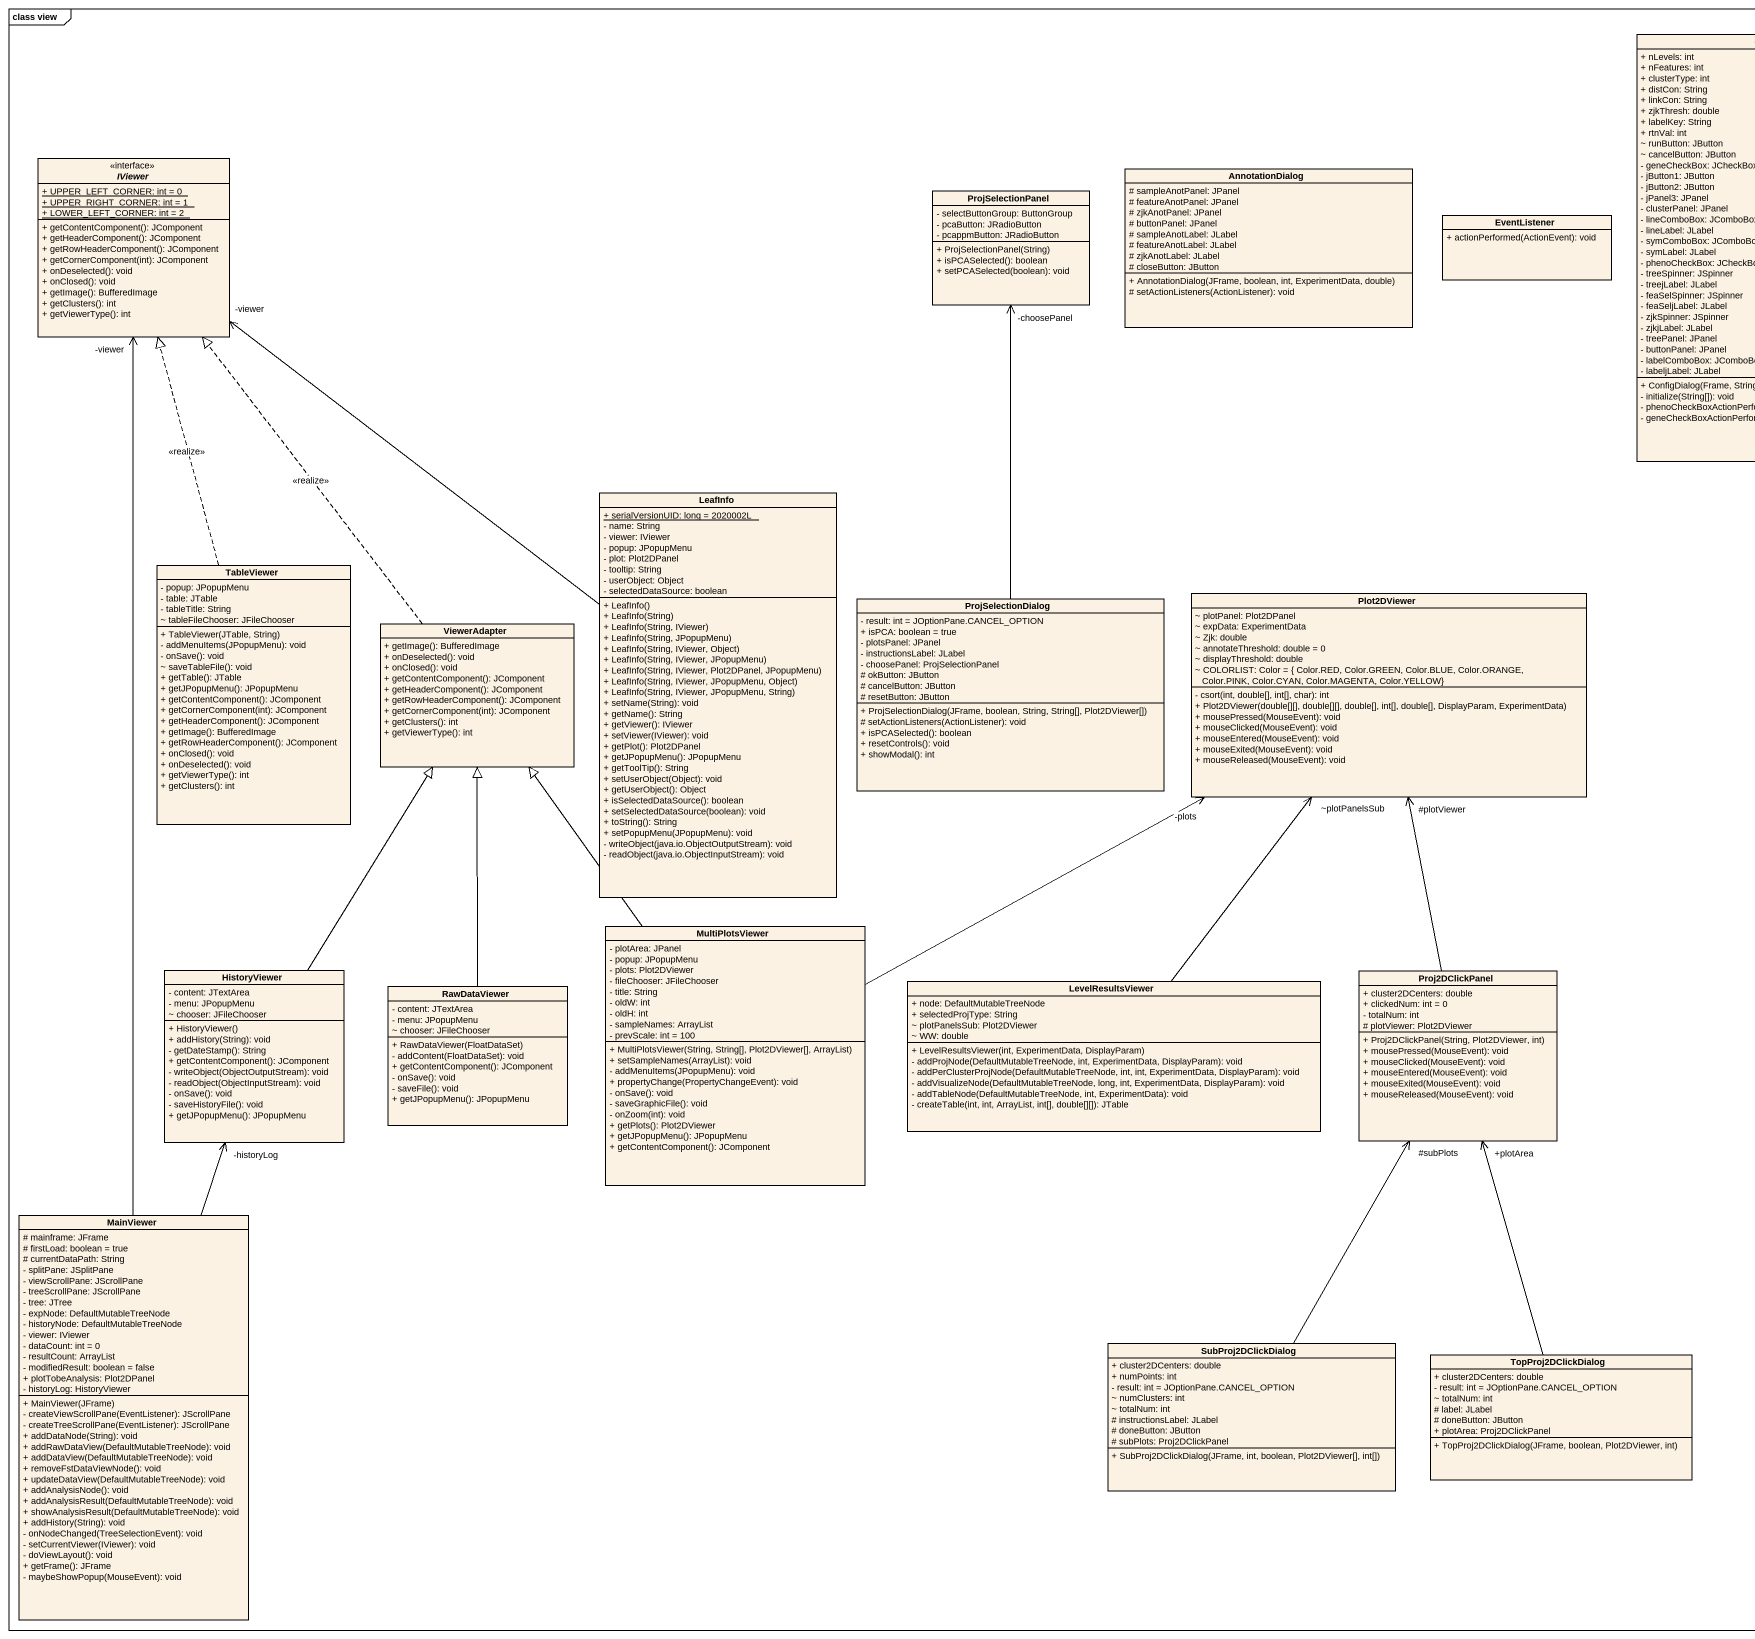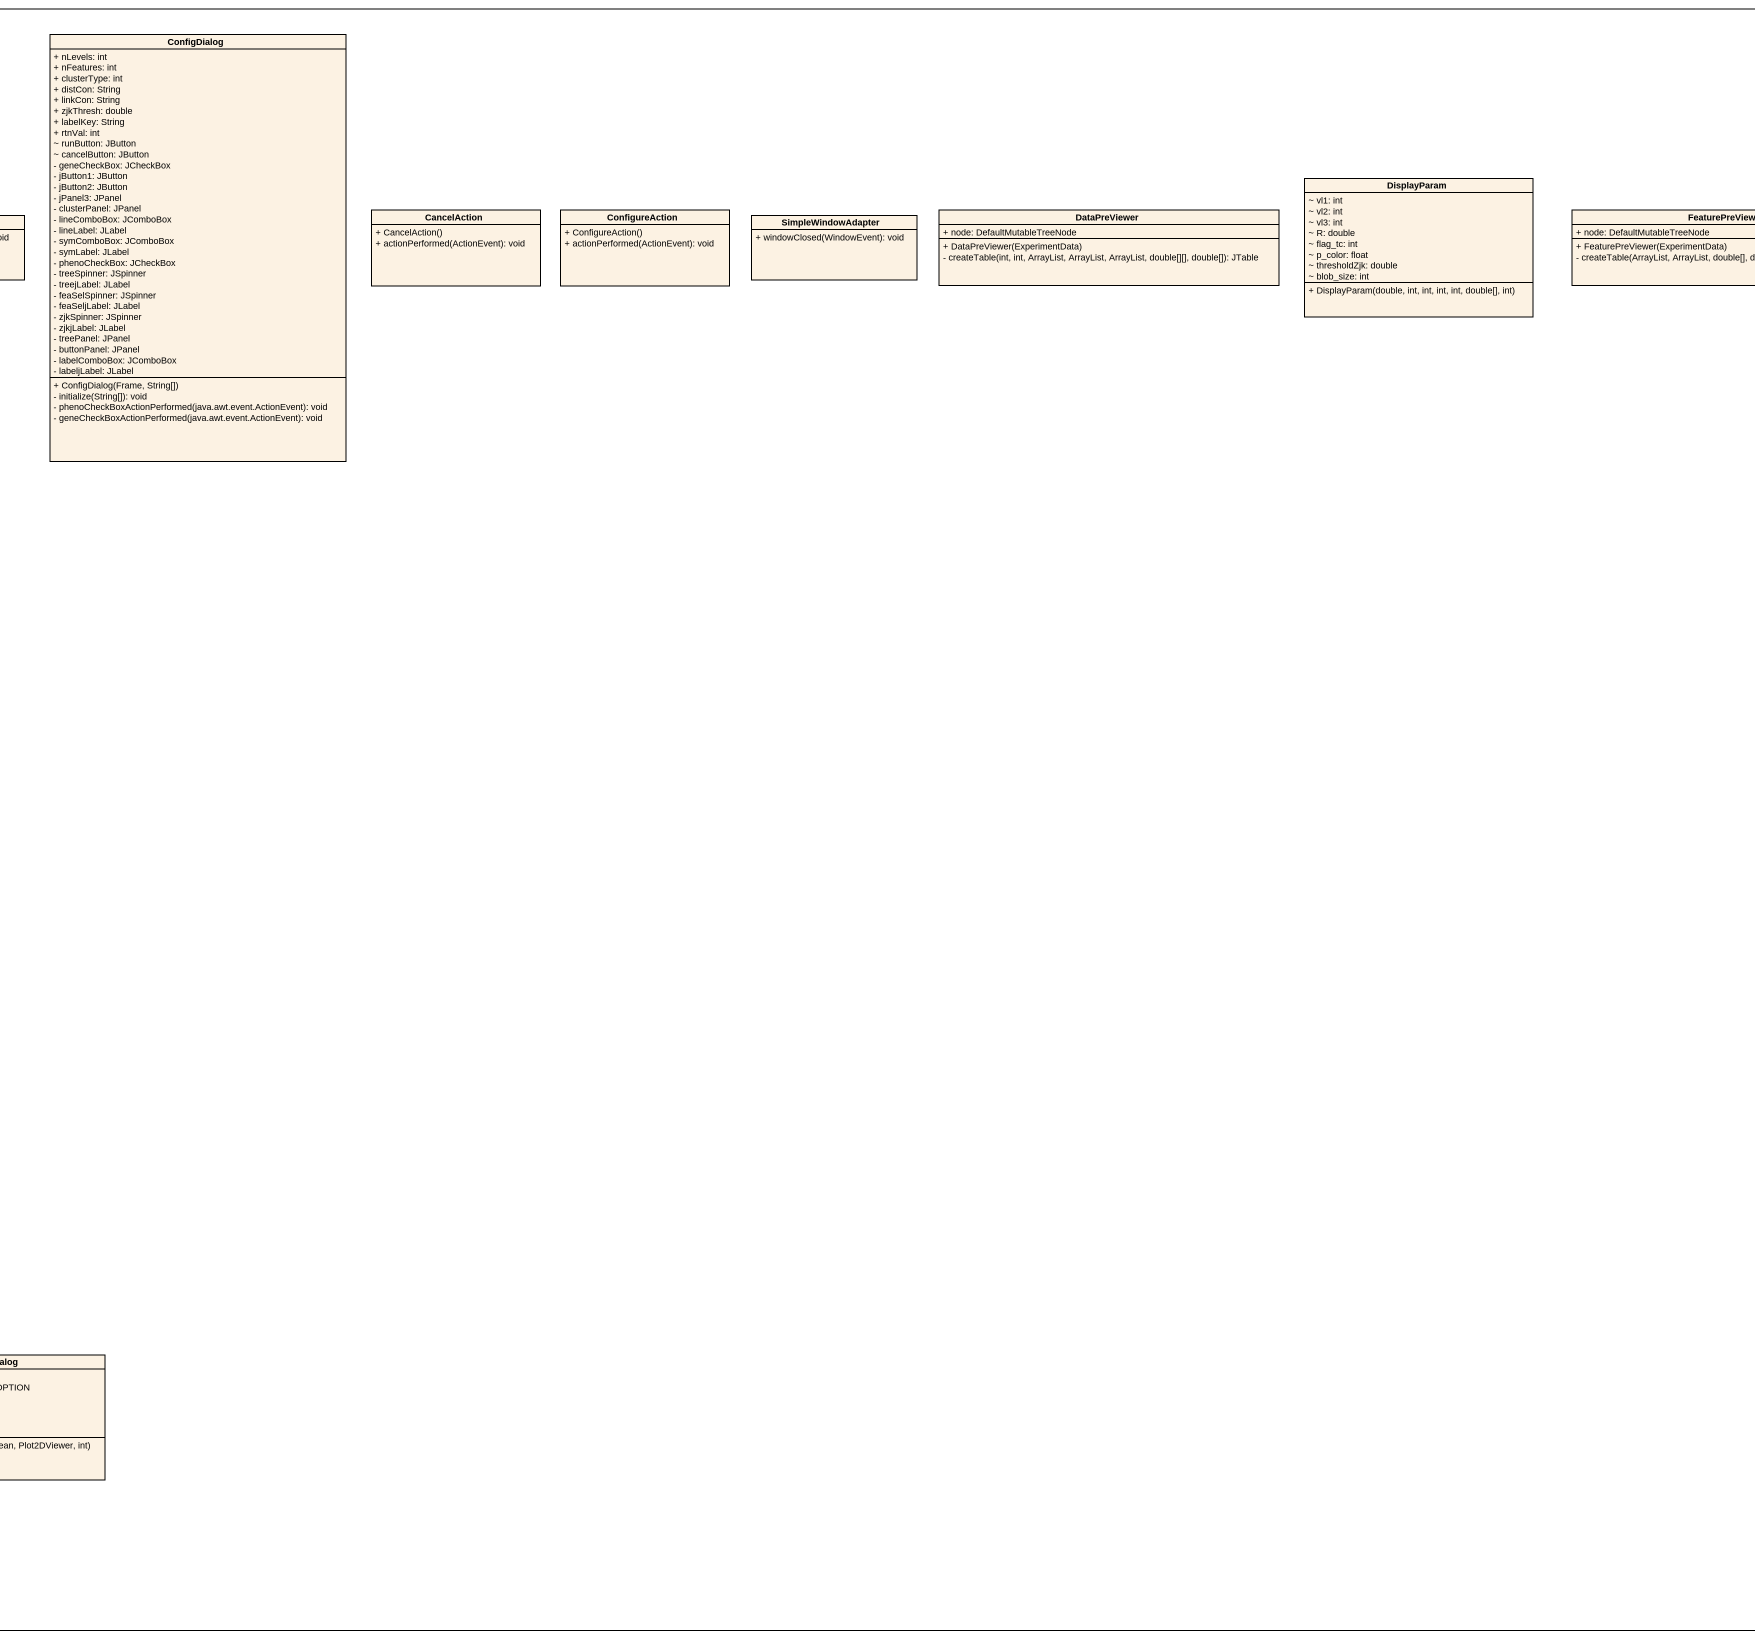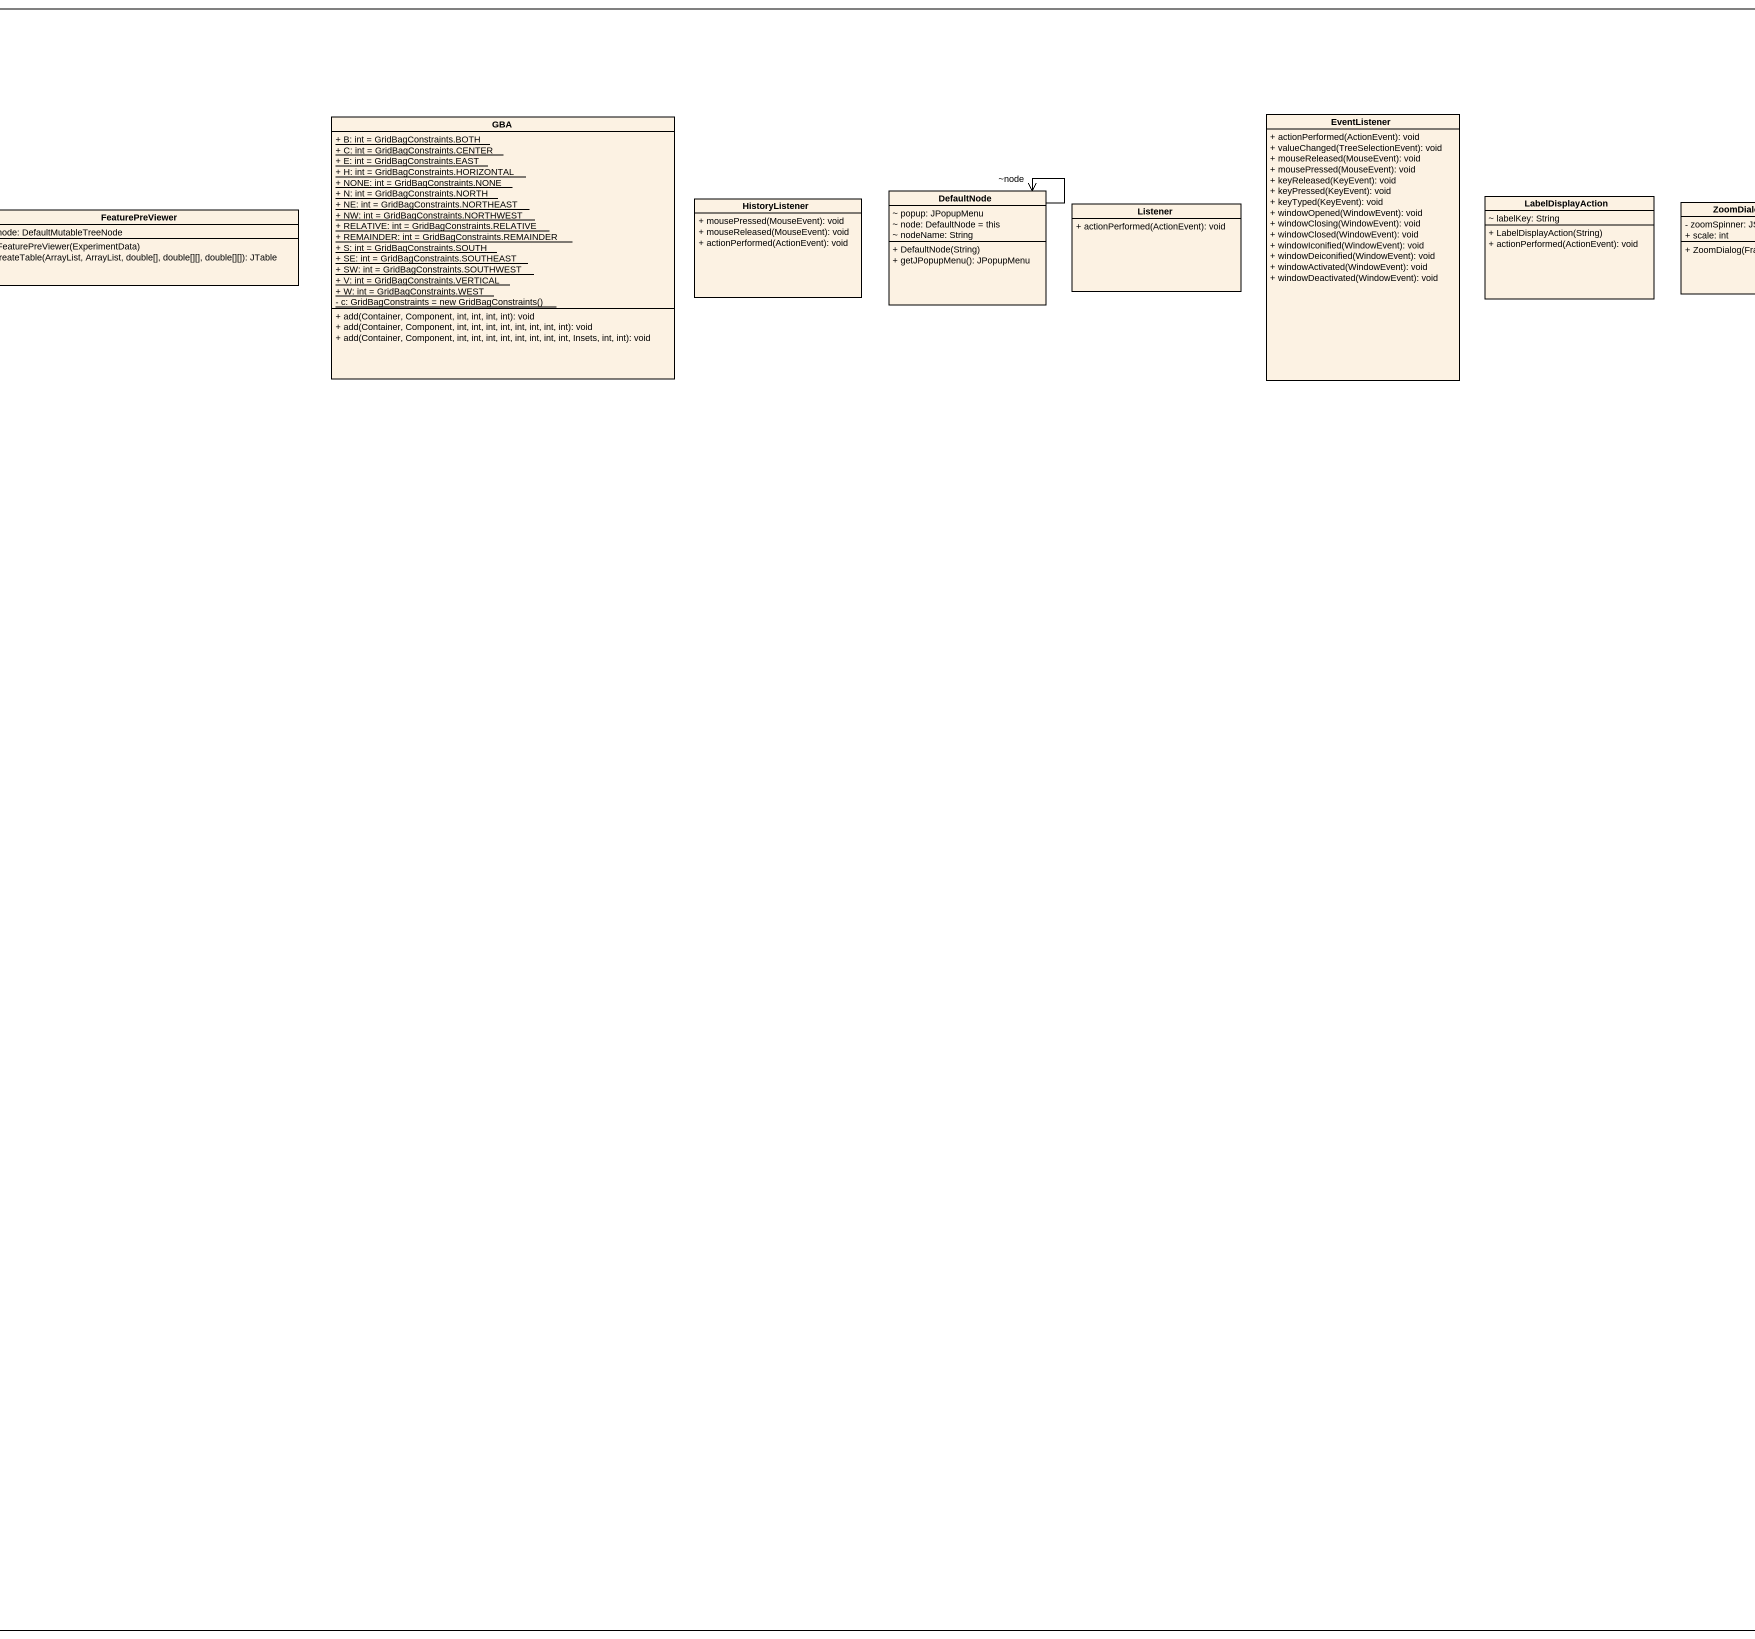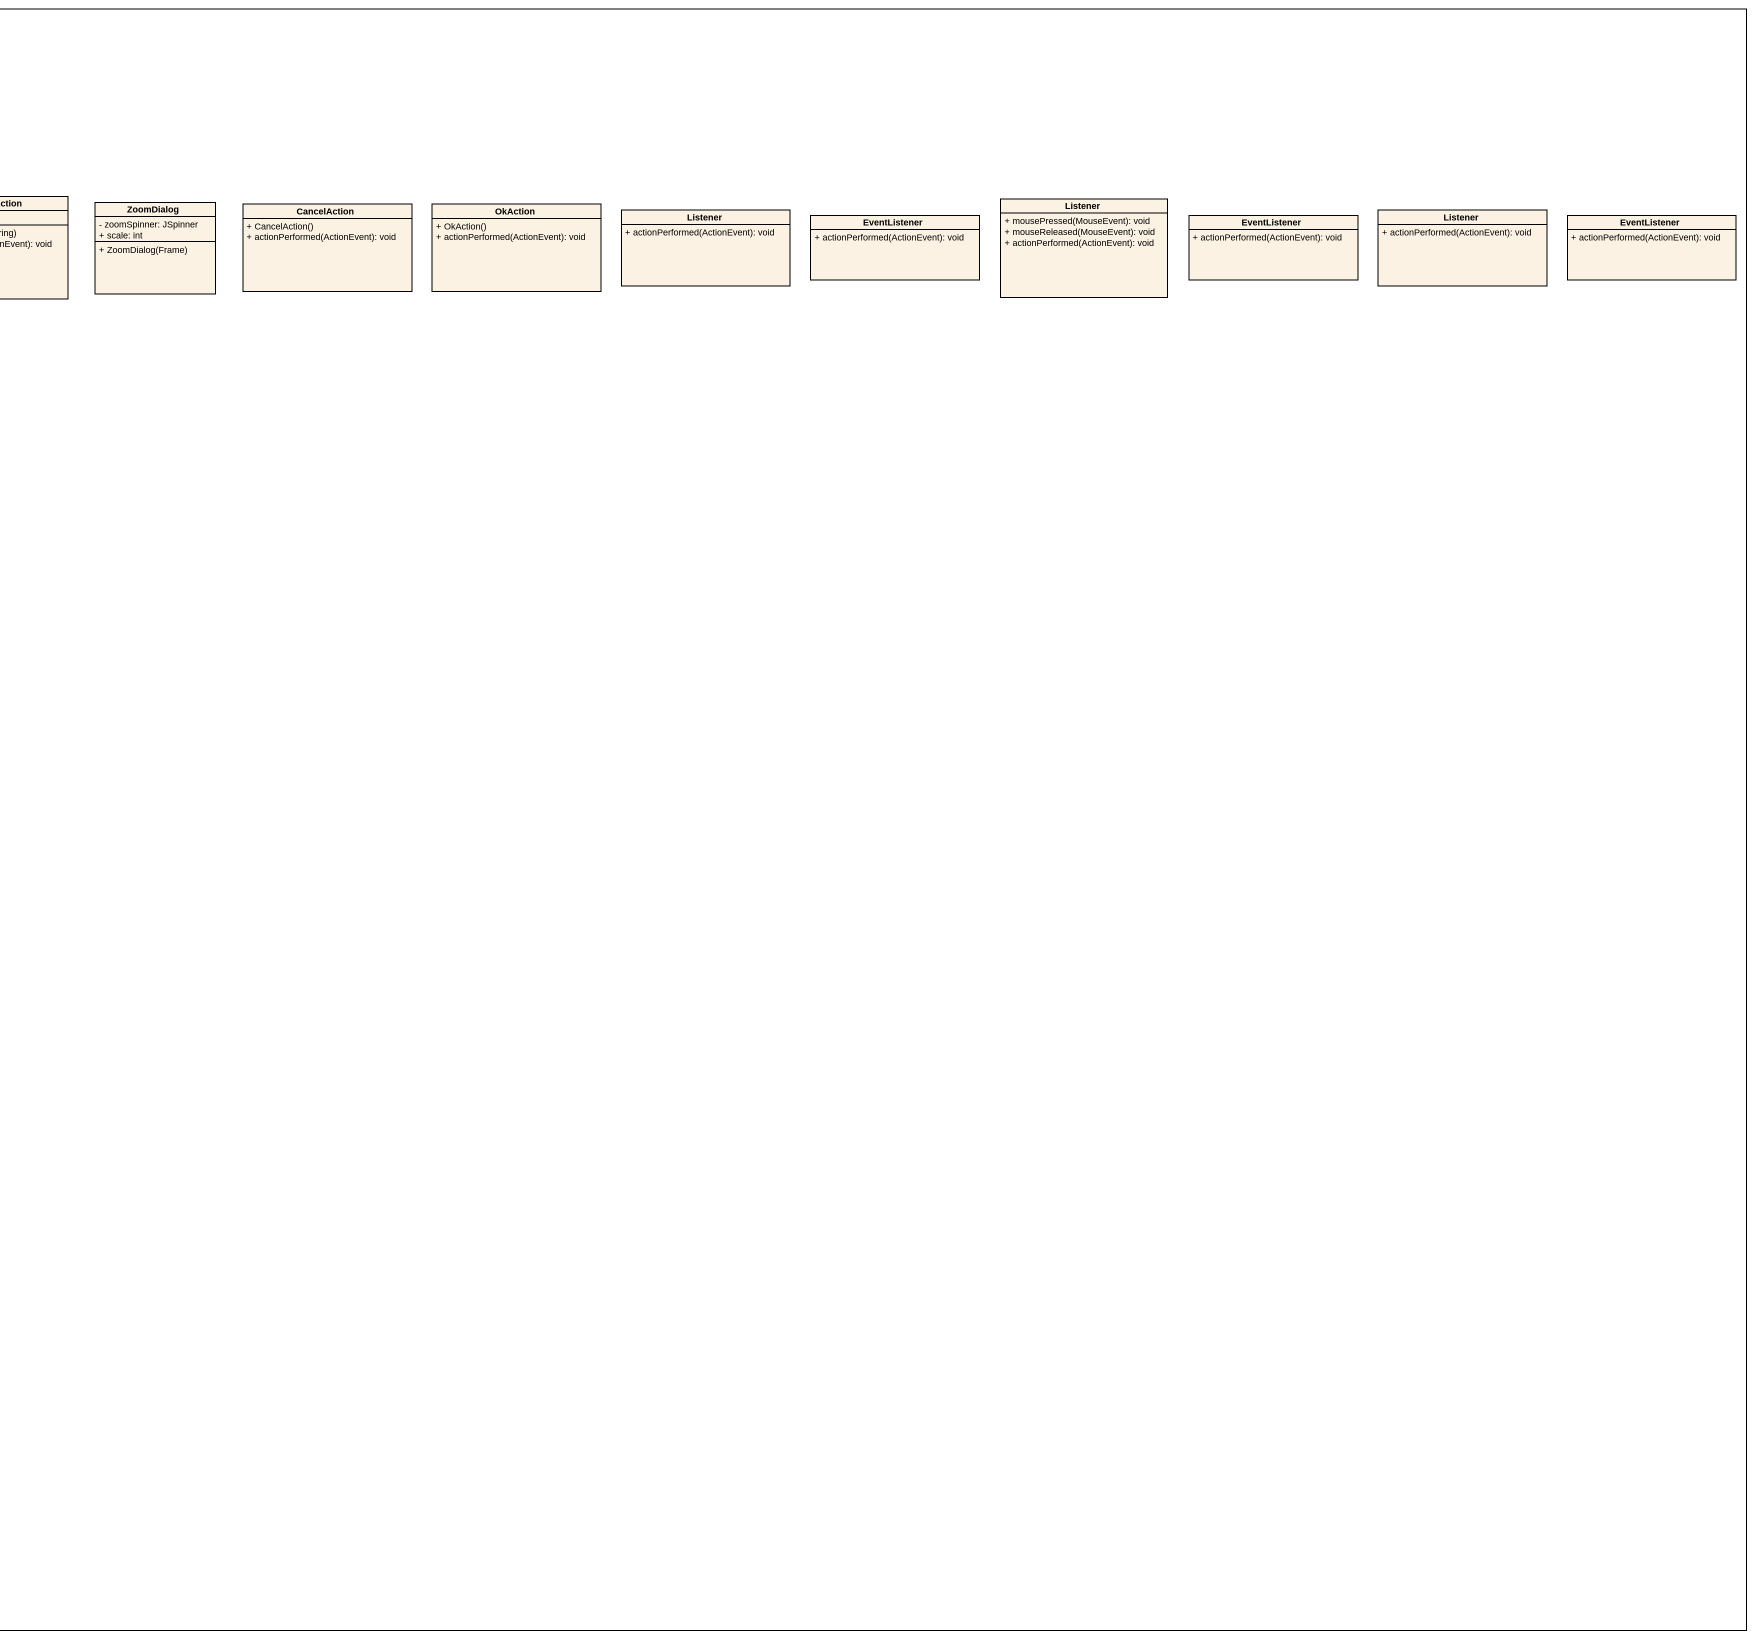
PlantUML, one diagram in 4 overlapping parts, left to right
@startuml
mainframe class view
hide circle
hide empty members
skinparam classAttributeIconSize 0
class ConfigDialog {
  + nLevels: int
  + nFeatures: int
  + clusterType: int
  + distCon: String
  + linkCon: String
  + zjkThresh: double
  + labelKey: String
  + rtnVal: int
  ~ runButton: JButton
  ~ cancelButton: JButton
  - geneCheckBox: JCheckBox
  - jButton1: JButton
  - jButton2: JButton
  - jPanel3: JPanel
  - clusterPanel: JPanel
  - lineComboBox: JComboBox
  - lineLabel: JLabel
  - symComboBox: JComboBox
  - symLabel: JLabel
  - phenoCheckBox: JCheckBox
  - treeSpinner: JSpinner
  - treejLabel: JLabel
  - feaSelSpinner: JSpinner
  - feaSeljLabel: JLabel
  - zjkSpinner: JSpinner
  - zjkjLabel: JLabel
  - treePanel: JPanel
  - buttonPanel: JPanel
  - labelComboBox: JComboBox
  - labeljLabel: JLabel
  + ConfigDialog(Frame, String[])
  - initialize(String[]): void
  - phenoCheckBoxActionPerformed(java.awt.event.ActionEvent): void
  - geneCheckBoxActionPerformed(java.awt.event.ActionEvent): void
}
class GBA {
  {static} + B: int = GridBagConstraints.BOTH
  {static} + C: int = GridBagConstraints.CENTER
  {static} + E: int = GridBagConstraints.EAST
  {static} + H: int = GridBagConstraints.HORIZONTAL
  {static} + NONE: int = GridBagConstraints.NONE
  {static} + N: int = GridBagConstraints.NORTH
  {static} + NE: int = GridBagConstraints.NORTHEAST
  {static} + NW: int = GridBagConstraints.NORTHWEST
  {static} + RELATIVE: int = GridBagConstraints.RELATIVE
  {static} + REMAINDER: int = GridBagConstraints.REMAINDER
  {static} + S: int = GridBagConstraints.SOUTH
  {static} + SE: int = GridBagConstraints.SOUTHEAST
  {static} + SW: int = GridBagConstraints.SOUTHWEST
  {static} + V: int = GridBagConstraints.VERTICAL
  {static} + W: int = GridBagConstraints.WEST
  {static} {field} - c: GridBagConstraints = new GridBagConstraints()
  + add(Container, Component, int, int, int, int): void
  + add(Container, Component, int, int, int, int, int, int, int, int): void
  + add(Container, Component, int, int, int, int, int, int, int, int, Insets, int, int): void
}
class EventListener {
  + actionPerformed(ActionEvent): void
  + valueChanged(TreeSelectionEvent): void
  + mouseReleased(MouseEvent): void
  + mousePressed(MouseEvent): void
  + keyReleased(KeyEvent): void
  + keyPressed(KeyEvent): void
  + keyTyped(KeyEvent): void
  + windowOpened(WindowEvent): void
  + windowClosing(WindowEvent): void
  + windowClosed(WindowEvent): void
  + windowIconified(WindowEvent): void
  + windowDeiconified(WindowEvent): void
  + windowActivated(WindowEvent): void
  + windowDeactivated(WindowEvent): void
}
interface IViewer <<interface>> {
  {static} + UPPER_LEFT_CORNER: int = 0
  {static} + UPPER_RIGHT_CORNER: int = 1
  {static} + LOWER_LEFT_CORNER: int = 2
  + getContentComponent(): JComponent
  + getHeaderComponent(): JComponent
  + getRowHeaderComponent(): JComponent
  + getCornerComponent(int): JComponent
  + onDeselected(): void
  + onClosed(): void
  + getImage(): BufferedImage
  + getClusters(): int
  + getViewerType(): int
}
class AnnotationDialog {
  # sampleAnotPanel: JPanel
  # featureAnotPanel: JPanel
  # zjkAnotPanel: JPanel
  # buttonPanel: JPanel
  # sampleAnotLabel: JLabel
  # featureAnotLabel: JLabel
  # zjkAnotLabel: JLabel
  # closeButton: JButton
  + AnnotationDialog(JFrame, boolean, int, ExperimentData, double)
  # setActionListeners(ActionListener): void
}
class DisplayParam {
  ~ vl1: int
  ~ vl2: int
  ~ vl3: int
  ~ R: double
  ~ flag_tc: int
  ~ p_color: float
  ~ thresholdZjk: double
  ~ blob_size: int
  + DisplayParam(double, int, int, int, int, double[], int)
}
class ProjSelectionPanel {
  - selectButtonGroup: ButtonGroup
  - pcaButton: JRadioButton
  - pcappmButton: JRadioButton
  + ProjSelectionPanel(String)
  + isPCASelected(): boolean
  + setPCASelected(boolean): void
}
class "EventListener" as EventListener_2 {
  + actionPerformed(ActionEvent): void
}
class CancelAction {
  + CancelAction()
  + actionPerformed(ActionEvent): void
}
class ConfigureAction {
  + ConfigureAction()
  + actionPerformed(ActionEvent): void
}
class SimpleWindowAdapter {
  + windowClosed(WindowEvent): void
}
class DataPreViewer {
  + node: DefaultMutableTreeNode
  + DataPreViewer(ExperimentData)
  - createTable(int, int, ArrayList, ArrayList, ArrayList, double[][], double[]): JTable
}
class FeaturePreViewer {
  + node: DefaultMutableTreeNode
  + FeaturePreViewer(ExperimentData)
  - createTable(ArrayList, ArrayList, double[], double[][], double[][]): JTable
}
class HistoryListener {
  + mousePressed(MouseEvent): void
  + mouseReleased(MouseEvent): void
  + actionPerformed(ActionEvent): void
}
class DefaultNode {
  ~ popup: JPopupMenu
  ~ node: DefaultNode = this
  ~ nodeName: String
  + DefaultNode(String)
  + getJPopupMenu(): JPopupMenu
}
class Listener {
  + actionPerformed(ActionEvent): void
}
class LabelDisplayAction {
  ~ labelKey: String
  + LabelDisplayAction(String)
  + actionPerformed(ActionEvent): void
}
class ZoomDialog {
  - zoomSpinner: JSpinner
  + scale: int
  + ZoomDialog(Frame)
}
class "CancelAction" as CancelAction_2 {
  + CancelAction()
  + actionPerformed(ActionEvent): void
}
class OkAction {
  + OkAction()
  + actionPerformed(ActionEvent): void
}
class "Listener" as Listener_2 {
  + actionPerformed(ActionEvent): void
}
class "EventListener" as EventListener_3 {
  + actionPerformed(ActionEvent): void
}
class "Listener" as Listener_3 {
  + mousePressed(MouseEvent): void
  + mouseReleased(MouseEvent): void
  + actionPerformed(ActionEvent): void
}
class "EventListener" as EventListener_4 {
  + actionPerformed(ActionEvent): void
}
class "Listener" as Listener_4 {
  + actionPerformed(ActionEvent): void
}
class "EventListener" as EventListener_5 {
  + actionPerformed(ActionEvent): void
}
class LeafInfo {
  {static} + serialVersionUID: long = 2020002L
  - name: String
  - viewer: IViewer
  - popup: JPopupMenu
  - plot: Plot2DPanel
  - tooltip: String
  - userObject: Object
  - selectedDataSource: boolean
  + LeafInfo()
  + LeafInfo(String)
  + LeafInfo(String, IViewer)
  + LeafInfo(String, JPopupMenu)
  + LeafInfo(String, IViewer, Object)
  + LeafInfo(String, IViewer, JPopupMenu)
  + LeafInfo(String, IViewer, Plot2DPanel, JPopupMenu)
  + LeafInfo(String, IViewer, JPopupMenu, Object)
  + LeafInfo(String, IViewer, JPopupMenu, String)
  + setName(String): void
  + getName(): String
  + getViewer(): IViewer
  + setViewer(IViewer): void
  + getPlot(): Plot2DPanel
  + getJPopupMenu(): JPopupMenu
  + getToolTip(): String
  + setUserObject(Object): void
  + getUserObject(): Object
  + isSelectedDataSource(): boolean
  + setSelectedDataSource(boolean): void
  + toString(): String
  + setPopupMenu(JPopupMenu): void
  - writeObject(java.io.ObjectOutputStream): void
  - readObject(java.io.ObjectInputStream): void
}
class TableViewer {
  - popup: JPopupMenu
  - table: JTable
  - tableTitle: String
  ~ tableFileChooser: JFileChooser
  + TableViewer(JTable, String)
  - addMenuItems(JPopupMenu): void
  - onSave(): void
  ~ saveTableFile(): void
  + getTable(): JTable
  + getJPopupMenu(): JPopupMenu
  + getContentComponent(): JComponent
  + getCornerComponent(int): JComponent
  + getHeaderComponent(): JComponent
  + getImage(): BufferedImage
  + getRowHeaderComponent(): JComponent
  + onClosed(): void
  + onDeselected(): void
  + getViewerType(): int
  + getClusters(): int
}
class ProjSelectionDialog {
  - result: int = JOptionPane.CANCEL_OPTION
  + isPCA: boolean = true
  - plotsPanel: JPanel
  - instructionsLabel: JLabel
  - choosePanel: ProjSelectionPanel
  # okButton: JButton
  # cancelButton: JButton
  # resetButton: JButton
  + ProjSelectionDialog(JFrame, boolean, String, String[], Plot2DViewer[])
  # setActionListeners(ActionListener): void
  + isPCASelected(): boolean
  + resetControls(): void
  + showModal(): int
}
class Plot2DViewer {
  ~ plotPanel: Plot2DPanel
  ~ expData: ExperimentData
  ~ Zjk: double
  ~ annotateThreshold: double = 0
  ~ displayThreshold: double
  ~ COLORLIST: Color = { Color.RED, Color.GREEN, Color.BLUE, Color.ORANGE, Color.PINK, Color.CYAN, Color.MAGENTA, Color.YELLOW}
  - csort(int, double[], int[], char): int
  + Plot2DViewer(double[][], double[][], double[], int[], double[], DisplayParam, ExperimentData)
  + mousePressed(MouseEvent): void
  + mouseClicked(MouseEvent): void
  + mouseEntered(MouseEvent): void
  + mouseExited(MouseEvent): void
  + mouseReleased(MouseEvent): void
}
class ViewerAdapter {
  + getImage(): BufferedImage
  + onDeselected(): void
  + onClosed(): void
  + getContentComponent(): JComponent
  + getHeaderComponent(): JComponent
  + getRowHeaderComponent(): JComponent
  + getCornerComponent(int): JComponent
  + getClusters(): int
  + getViewerType(): int
}
class MultiPlotsViewer {
  - plotArea: JPanel
  - popup: JPopupMenu
  - plots: Plot2DViewer
  - fileChooser: JFileChooser
  - title: String
  - oldW: int
  - oldH: int
  - sampleNames: ArrayList
  - prevScale: int = 100
  + MultiPlotsViewer(String, String[], Plot2DViewer[], ArrayList)
  + setSampleNames(ArrayList): void
  - addMenuItems(JPopupMenu): void
  + propertyChange(PropertyChangeEvent): void
  - onSave(): void
  - saveGraphicFile(): void
  - onZoom(int): void
  + getPlots(): Plot2DViewer
  + getJPopupMenu(): JPopupMenu
  + getContentComponent(): JComponent
}
class HistoryViewer {
  - content: JTextArea
  - menu: JPopupMenu
  ~ chooser: JFileChooser
  + HistoryViewer()
  + addHistory(String): void
  - getDateStamp(): String
  + getContentComponent(): JComponent
  - writeObject(ObjectOutputStream): void
  - readObject(ObjectInputStream): void
  - onSave(): void
  - saveHistoryFile(): void
  + getJPopupMenu(): JPopupMenu
}
class RawDataViewer {
  - content: JTextArea
  - menu: JPopupMenu
  ~ chooser: JFileChooser
  + RawDataViewer(FloatDataSet)
  - addContent(FloatDataSet): void
  + getContentComponent(): JComponent
  - onSave(): void
  - saveFile(): void
  + getJPopupMenu(): JPopupMenu
}
class LevelResultsViewer {
  + node: DefaultMutableTreeNode
  + selectedProjType: String
  ~ plotPanelsSub: Plot2DViewer
  ~ WW: double
  + LevelResultsViewer(int, ExperimentData, DisplayParam)
  - addProjNode(DefaultMutableTreeNode, int, ExperimentData, DisplayParam): void
  - addPerClusterProjNode(DefaultMutableTreeNode, int, int, ExperimentData, DisplayParam): void
  - addVisualizeNode(DefaultMutableTreeNode, long, int, ExperimentData, DisplayParam): void
  - addTableNode(DefaultMutableTreeNode, int, ExperimentData): void
  - createTable(int, int, ArrayList, int[], double[][]): JTable
}
class Proj2DClickPanel {
  + cluster2DCenters: double
  + clickedNum: int = 0
  - totalNum: int
  # plotViewer: Plot2DViewer
  + Proj2DClickPanel(String, Plot2DViewer, int)
  + mousePressed(MouseEvent): void
  + mouseClicked(MouseEvent): void
  + mouseEntered(MouseEvent): void
  + mouseExited(MouseEvent): void
  + mouseReleased(MouseEvent): void
}
class MainViewer {
  # mainframe: JFrame
  # firstLoad: boolean = true
  # currentDataPath: String
  - splitPane: JSplitPane
  - viewScrollPane: JScrollPane
  - treeScrollPane: JScrollPane
  - tree: JTree
  - expNode: DefaultMutableTreeNode
  - historyNode: DefaultMutableTreeNode
  - viewer: IViewer
  - dataCount: int = 0
  - resultCount: ArrayList
  - modifiedResult: boolean = false
  + plotTobeAnalysis: Plot2DPanel
  - historyLog: HistoryViewer
  + MainViewer(JFrame)
  - createViewScrollPane(EventListener): JScrollPane
  - createTreeScrollPane(EventListener): JScrollPane
  + addDataNode(String): void
  + addRawDataView(DefaultMutableTreeNode): void
  + addDataView(DefaultMutableTreeNode): void
  + removeFstDataViewNode(): void
  + updateDataView(DefaultMutableTreeNode): void
  + addAnalysisNode(): void
  + addAnalysisResult(DefaultMutableTreeNode): void
  + showAnalysisResult(DefaultMutableTreeNode): void
  + addHistory(String): void
  - onNodeChanged(TreeSelectionEvent): void
  - setCurrentViewer(IViewer): void
  - doViewLayout(): void
  + getFrame(): JFrame
  - maybeShowPopup(MouseEvent): void
}
class SubProj2DClickDialog {
  + cluster2DCenters: double
  + numPoints: int
  - result: int = JOptionPane.CANCEL_OPTION
  ~ numClusters: int
  ~ totalNum: int
  # instructionsLabel: JLabel
  # doneButton: JButton
  # subPlots: Proj2DClickPanel
  + SubProj2DClickDialog(JFrame, int, boolean, Plot2DViewer[], int[])
}
class TopProj2DClickDialog {
  + cluster2DCenters: double
  - result: int = JOptionPane.CANCEL_OPTION
  ~ totalNum: int
  # label: JLabel
  # doneButton: JButton
  + plotArea: Proj2DClickPanel
  + TopProj2DClickDialog(JFrame, boolean, Plot2DViewer, int)
}
DefaultNode --> "~node" DefaultNode
LeafInfo -up-> "-viewer" IViewer
TableViewer .up.|> IViewer : <<realize>>
ProjSelectionDialog -up-> "-choosePanel" ProjSelectionPanel
ViewerAdapter .up.|> IViewer : <<realize>>
MultiPlotsViewer -right-> "-plots" Plot2DViewer
MultiPlotsViewer -up-|> ViewerAdapter
HistoryViewer -up-|> ViewerAdapter
RawDataViewer -up-|> ViewerAdapter
LevelResultsViewer -up-> "~plotPanelsSub" Plot2DViewer
Proj2DClickPanel -up-> "#plotViewer" Plot2DViewer
MainViewer -up-> "-viewer" IViewer
MainViewer -up-> "-historyLog" HistoryViewer
SubProj2DClickDialog -up-> "#subPlots" Proj2DClickPanel
TopProj2DClickDialog -up-> "+plotArea" Proj2DClickPanel
@enduml
